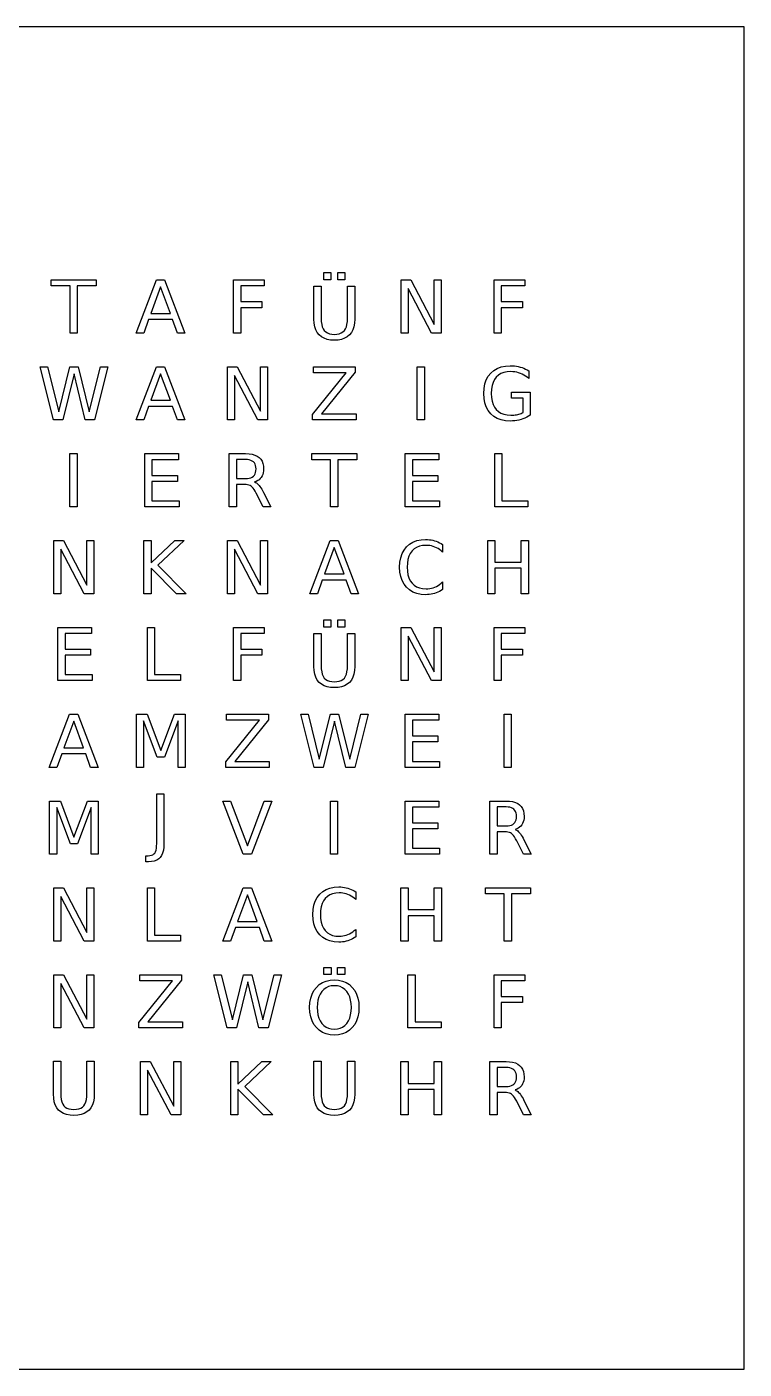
# Model space of a CAD drawing. Header units: metres. Extents: x -255 to 255, y -255 to 255.
# Drawn here: x -18 to 255, y -255 to 255 of the extents above; entities that cross this region are included whole.
import ezdxf

# ---------------------------------------------------------------- set-up
doc = ezdxf.new("R2010")
doc.units = ezdxf.units.M

msp = doc.modelspace()

# ---------------------------------------------------------------- linework, layer by layer
for p, q in [((255, 255), (-255, 255)), ((255, -255), (255, 255)), ((-8.34866, 156.545), (-8.34866, 158.849)), ((-8.34866, 158.849), (8.73932, 158.849)), ((8.73932, 158.849), (8.73932, 156.545)), ((23.9142, 138.625), (31.6472, 158.849)), ((31.6472, 158.849), (34.7542, 158.849)), ((34.7542, 158.849), (42.4742, 138.625)), ((60.9507, 138.625), (60.9507, 158.849)), ((60.9507, 158.849), (72.5987, 158.849)), ((72.5987, 158.849), (72.5987, 156.545)), ((95.2173, 158.904), (95.2173, 161.656)), ((95.2173, 161.656), (97.9693, 161.656)), ((97.9693, 158.904), (95.2173, 158.904)), ((97.9693, 161.656), (97.9693, 158.904)), ((100.529, 158.904), (100.529, 161.656)), ((100.529, 161.656), (103.281, 161.656)), ((103.281, 158.904), (100.529, 158.904)), ((103.281, 161.656), (103.281, 158.904)), ((124.607, 138.625), (124.607, 158.849)), ((124.607, 158.849), (128.316, 158.849)), ((128.316, 158.849), (137.214, 141.93)), ((137.214, 141.93), (137.214, 158.849)), ((137.214, 158.849), (139.902, 158.849)), ((139.902, 158.849), (139.902, 138.625)), ((159.951, 138.625), (159.951, 158.849)), ((159.951, 158.849), (171.599, 158.849)), ((171.599, 158.849), (171.599, 156.545)), ((-1.18066, 156.545), (-8.34866, 156.545)), ((-1.18066, 138.625), (-1.18066, 156.545)), ((8.73932, 156.545), (1.57132, 156.545)), ((1.57132, 156.545), (1.57132, 138.625)), ((33.1942, 156.158), (29.4772, 146.113)), ((36.9252, 146.113), (33.1942, 156.158)), ((72.5987, 156.545), (63.7027, 156.545)), ((63.7027, 156.545), (63.7027, 150.593)), ((91.5052, 143.931), (91.5052, 156.536)), ((91.5052, 156.536), (94.2572, 156.536)), ((94.2572, 156.536), (94.2572, 144.269)), ((104.241, 144.269), (104.241, 156.536)), ((104.241, 156.536), (106.993, 156.536)), ((106.993, 156.536), (106.993, 143.931)), ((136.192, 138.625), (127.294, 155.544)), ((127.294, 155.544), (127.294, 138.625)), ((171.599, 156.545), (162.703, 156.545)), ((162.703, 156.545), (162.703, 150.593)), ((63.7027, 150.593), (71.7027, 150.593)), ((71.7027, 148.289), (63.7027, 148.289)), ((63.7027, 148.289), (63.7027, 138.625)), ((71.7027, 150.593), (71.7027, 148.289)), ((162.703, 150.593), (170.703, 150.593)), ((170.703, 148.289), (162.703, 148.289)), ((162.703, 148.289), (162.703, 138.625)), ((170.703, 150.593), (170.703, 148.289)), ((28.6492, 143.809), (26.8042, 138.625)), ((37.7802, 143.809), (28.6492, 143.809)), ((29.4772, 146.113), (36.9252, 146.113)), ((39.6252, 138.625), (37.7802, 143.809)), ((91.5836, 142.424), (91.5052, 143.931)), ((94.2572, 144.269), (94.3044, 143.043)), ((94.3044, 143.043), (94.4457, 141.963)), ((104.053, 141.963), (104.194, 143.043)), ((104.194, 143.043), (104.241, 144.269)), ((106.993, 143.931), (106.915, 142.424)), ((1.57132, 138.625), (-1.18066, 138.625)), ((26.8042, 138.625), (23.9142, 138.625)), ((42.4742, 138.625), (39.6252, 138.625)), ((63.7027, 138.625), (60.9507, 138.625)), ((91.8185, 141.073), (91.5836, 142.424)), ((92.2101, 139.877), (91.8185, 141.073)), ((92.7584, 138.835), (92.2101, 139.877)), ((93.4633, 137.95), (92.7584, 138.835)), ((94.3215, 137.222), (93.4633, 137.95)), ((94.4457, 141.963), (94.6813, 141.028)), ((94.6813, 141.028), (95.0112, 140.239)), ((95.0112, 140.239), (95.4353, 139.596)), ((95.4353, 139.596), (95.9654, 139.082)), ((95.9654, 139.082), (96.6125, 138.682)), ((96.6125, 138.682), (97.3767, 138.397)), ((97.3767, 138.397), (98.258, 138.226)), ((98.258, 138.226), (99.2562, 138.169)), ((99.2562, 138.169), (100.249, 138.226)), ((100.249, 138.226), (101.127, 138.397)), ((101.127, 138.397), (101.888, 138.682)), ((101.888, 138.682), (102.533, 139.082)), ((102.533, 139.082), (103.062, 139.596)), ((103.062, 139.596), (103.487, 140.239)), ((103.487, 140.239), (103.817, 141.028)), ((103.817, 141.028), (104.053, 141.963)), ((105.035, 137.95), (104.178, 137.222)), ((105.74, 138.835), (105.035, 137.95)), ((106.288, 139.877), (105.74, 138.835)), ((106.68, 141.073), (106.288, 139.877)), ((106.915, 142.424), (106.68, 141.073)), ((127.294, 138.625), (124.607, 138.625)), ((139.902, 138.625), (136.192, 138.625)), ((162.703, 138.625), (159.951, 138.625)), ((95.33, 136.656), (94.3215, 137.222)), ((96.4886, 136.252), (95.33, 136.656)), ((97.7973, 136.009), (96.4886, 136.252)), ((99.2562, 135.929), (97.7973, 136.009)), ((100.71, 136.009), (99.2562, 135.929)), ((102.015, 136.252), (100.71, 136.009)), ((103.171, 136.656), (102.015, 136.252)), ((104.178, 137.222), (103.171, 136.656)), ((-7.43614, 105.625), (-12.5141, 125.849)), ((-12.5141, 125.849), (-9.74416, 125.849)), ((-9.74416, 125.849), (-5.48015, 108.754)), ((-5.48015, 108.754), (-1.23015, 125.849)), ((0.33183, 123.18), (-3.98615, 105.625)), ((-1.23015, 125.849), (1.85184, 125.849)), ((4.60884, 105.625), (0.33183, 123.18)), ((1.85184, 125.849), (6.11583, 108.754)), ((6.11583, 108.754), (10.3658, 125.849)), ((13.1498, 125.849), (8.05783, 105.625)), ((10.3658, 125.849), (13.1498, 125.849)), ((23.9142, 105.625), (31.6472, 125.849)), ((33.1942, 123.158), (29.4772, 113.113)), ((31.6472, 125.849), (34.7542, 125.849)), ((36.9252, 113.113), (33.1942, 123.158)), ((34.7542, 125.849), (42.4742, 105.625)), ((58.6065, 105.625), (58.6065, 125.849)), ((58.6065, 125.849), (62.3165, 125.849)), ((70.1925, 105.625), (61.2945, 122.544)), ((61.2945, 122.544), (61.2945, 105.625)), ((62.3165, 125.849), (71.2145, 108.93)), ((71.2145, 108.93), (71.2145, 125.849)), ((71.2145, 125.849), (73.9025, 125.849)), ((73.9025, 125.849), (73.9025, 105.625)), ((90.989, 107.711), (103.771, 123.545)), ((91.309, 123.545), (91.309, 125.849)), ((91.309, 125.849), (107.181, 125.849)), ((103.771, 123.545), (91.309, 123.545)), ((107.181, 123.763), (94.408, 107.929)), ((107.181, 125.849), (107.181, 123.763)), ((130.752, 105.625), (130.752, 125.849)), ((130.752, 125.849), (133.504, 125.849)), ((133.504, 125.849), (133.504, 105.625)), ((157.74, 122.265), (158.704, 123.461)), ((158.704, 123.461), (159.858, 124.459)), ((159.858, 124.459), (161.177, 125.235)), ((161.592, 122.664), (160.771, 121.917)), ((161.177, 125.235), (162.662, 125.789)), ((162.56, 123.246), (161.592, 122.664)), ((163.677, 123.661), (162.56, 123.246)), ((162.662, 125.789), (164.312, 126.122)), ((164.941, 123.91), (163.677, 123.661)), ((164.312, 126.122), (166.127, 126.233)), ((166.354, 123.993), (164.941, 123.91)), ((166.127, 126.233), (166.911, 126.214)), ((167.102, 123.967), (166.354, 123.993)), ((166.911, 126.214), (167.68, 126.155)), ((167.835, 123.887), (167.102, 123.967)), ((167.68, 126.155), (168.432, 126.058)), ((168.554, 123.755), (167.835, 123.887)), ((168.432, 126.058), (169.169, 125.921)), ((169.259, 123.571), (168.554, 123.755)), ((169.169, 125.921), (169.89, 125.746)), ((169.949, 123.333), (169.259, 123.571)), ((169.89, 125.746), (170.592, 125.533)), ((170.626, 123.044), (169.949, 123.333)), ((170.592, 125.533), (171.272, 125.283)), ((171.287, 122.702), (170.626, 123.044)), ((171.272, 125.283), (171.93, 124.996)), ((171.932, 122.31), (171.287, 122.702)), ((171.93, 124.996), (172.565, 124.673)), ((172.565, 124.673), (173.178, 124.313)), ((173.178, 124.313), (173.178, 121.369)), ((156.026, 115.73), (156.133, 117.626)), ((156.133, 117.626), (156.455, 119.348)), ((156.455, 119.348), (156.99, 120.894)), ((156.99, 120.894), (157.74, 122.265)), ((159.205, 118.693), (158.981, 117.293)), ((159.578, 119.931), (159.205, 118.693)), ((160.1, 121.005), (159.578, 119.931)), ((160.771, 121.917), (160.1, 121.005)), ((172.563, 121.865), (171.932, 122.31)), ((173.178, 121.369), (172.563, 121.865)), ((29.4772, 113.113), (36.9252, 113.113)), ((156.133, 113.839), (156.026, 115.73)), ((156.454, 112.121), (156.133, 113.839)), ((158.981, 117.293), (158.906, 115.73)), ((158.906, 115.73), (158.981, 114.172)), ((158.981, 114.172), (159.205, 112.776)), ((159.205, 112.776), (159.578, 111.541)), ((166.522, 113.945), (166.522, 116.185)), ((166.522, 116.185), (173.69, 116.185)), ((171.002, 113.945), (166.522, 113.945)), ((171.002, 108.511), (171.002, 113.945)), ((173.69, 116.185), (173.69, 107.508)), ((28.6492, 110.809), (26.8042, 105.625)), ((37.7802, 110.809), (28.6492, 110.809)), ((39.6252, 105.625), (37.7802, 110.809)), ((90.989, 105.625), (90.989, 107.711)), ((94.408, 107.929), (107.501, 107.929)), ((107.501, 107.929), (107.501, 105.625)), ((156.989, 110.577), (156.454, 112.121)), ((157.738, 109.208), (156.989, 110.577)), ((158.701, 108.012), (157.738, 109.208)), ((159.854, 107.014), (158.701, 108.012)), ((159.578, 111.541), (160.1, 110.468)), ((160.1, 110.468), (160.772, 109.557)), ((160.772, 109.557), (161.593, 108.81)), ((161.593, 108.81), (162.562, 108.228)), ((162.562, 108.228), (163.68, 107.813)), ((163.68, 107.813), (164.945, 107.564)), ((164.945, 107.564), (166.359, 107.481)), ((166.359, 107.481), (166.928, 107.491)), ((166.928, 107.491), (167.472, 107.521)), ((167.472, 107.521), (167.99, 107.571)), ((167.99, 107.571), (168.484, 107.641)), ((168.484, 107.641), (168.952, 107.731)), ((168.952, 107.731), (169.399, 107.843)), ((169.399, 107.843), (169.827, 107.976)), ((169.827, 107.976), (170.237, 108.132)), ((170.237, 108.132), (170.629, 108.311)), ((170.629, 108.311), (171.002, 108.511)), ((173.69, 107.508), (173.043, 107.082)), ((-3.98615, 105.625), (-7.43614, 105.625)), ((8.05783, 105.625), (4.60884, 105.625)), ((26.8042, 105.625), (23.9142, 105.625)), ((42.4742, 105.625), (39.6252, 105.625)), ((61.2945, 105.625), (58.6065, 105.625)), ((73.9025, 105.625), (70.1925, 105.625)), ((107.501, 105.625), (90.989, 105.625)), ((133.504, 105.625), (130.752, 105.625)), ((161.172, 106.239), (159.854, 107.014)), ((162.656, 105.684), (161.172, 106.239)), ((164.304, 105.352), (162.656, 105.684)), ((166.118, 105.241), (164.304, 105.352)), ((166.975, 105.264), (166.118, 105.241)), ((167.811, 105.333), (166.975, 105.264)), ((168.626, 105.447), (167.811, 105.333)), ((169.421, 105.608), (168.626, 105.447)), ((170.195, 105.814), (169.421, 105.608)), ((170.946, 106.065), (170.195, 105.814)), ((171.671, 106.361), (170.946, 106.065)), ((172.37, 106.699), (171.671, 106.361)), ((173.043, 107.082), (172.37, 106.699)), ((-1.24799, 72.625), (-1.24799, 92.849)), ((-1.24799, 92.849), (1.504, 92.849)), ((1.504, 92.849), (1.504, 72.625)), ((27.1827, 72.625), (27.1827, 92.849)), ((27.1827, 92.849), (39.9827, 92.849)), ((39.9827, 92.849), (39.9827, 90.545)), ((59.3287, 72.625), (59.3287, 92.849)), ((59.3287, 92.849), (65.5157, 92.849)), ((65.5157, 92.849), (66.8301, 92.7908)), ((66.8301, 92.7908), (68.0038, 92.6162)), ((68.0038, 92.6162), (69.0368, 92.3252)), ((69.0368, 92.3252), (69.9291, 91.9178)), ((69.9291, 91.9178), (70.6806, 91.394)), ((90.6513, 90.545), (90.6513, 92.849)), ((90.6513, 92.849), (107.739, 92.849)), ((107.739, 92.849), (107.739, 90.545)), ((126.183, 72.625), (126.183, 92.849)), ((126.183, 92.849), (138.983, 92.849)), ((138.983, 92.849), (138.983, 90.545)), ((160.196, 72.625), (160.196, 92.849)), ((160.196, 92.849), (162.948, 92.849)), ((162.948, 92.849), (162.948, 74.929)), ((39.9827, 90.545), (29.9347, 90.545)), ((29.9347, 90.545), (29.9347, 84.593)), ((65.5157, 90.609), (62.0807, 90.609)), ((62.0807, 90.609), (62.0807, 83.377)), ((66.2666, 90.5727), (65.5157, 90.609)), ((66.9401, 90.4637), (66.2666, 90.5727)), ((67.5363, 90.2821), (66.9401, 90.4637)), ((68.0552, 90.0279), (67.5363, 90.2821)), ((68.4967, 89.701), (68.0552, 90.0279)), ((68.8595, 89.303), (68.4967, 89.701)), ((69.1418, 88.8346), (68.8595, 89.303)), ((69.3434, 88.2958), (69.1418, 88.8346)), ((69.4643, 87.6866), (69.3434, 88.2958)), ((69.5047, 87.007), (69.4643, 87.6866)), ((69.4643, 86.3265), (69.5047, 87.007)), ((70.6806, 91.394), (71.2941, 90.7531)), ((71.2941, 90.7531), (71.7712, 89.9935)), ((71.7712, 89.9935), (72.112, 89.1153)), ((72.112, 89.1153), (72.3165, 88.1185)), ((72.3165, 88.1185), (72.3847, 87.003)), ((72.3847, 87.003), (72.3492, 86.2623)), ((97.8193, 90.545), (90.6513, 90.545)), ((97.8193, 72.625), (97.8193, 90.545)), ((107.739, 90.545), (100.571, 90.545)), ((100.571, 90.545), (100.571, 72.625)), ((138.983, 90.545), (128.935, 90.545)), ((128.935, 90.545), (128.935, 84.593)), ((29.9347, 84.593), (39.5987, 84.593)), ((39.5987, 82.289), (29.9347, 82.289)), ((29.9347, 82.289), (29.9347, 74.929)), ((39.5987, 84.593), (39.5987, 82.289)), ((62.0807, 83.377), (65.5157, 83.377)), ((65.5157, 83.377), (66.2666, 83.4138)), ((66.2666, 83.4138), (66.9401, 83.5244)), ((66.9401, 83.5244), (67.5363, 83.7086)), ((67.5363, 83.7086), (68.0552, 83.9664)), ((68.0552, 83.9664), (68.4967, 84.298)), ((68.4967, 84.298), (68.8595, 84.7011)), ((68.8595, 84.7011), (69.1418, 85.1735)), ((69.5675, 82.2946), (68.9236, 82.068)), ((68.9236, 82.068), (69.2733, 81.9222)), ((69.1418, 85.1735), (69.3434, 85.7153)), ((69.2733, 81.9222), (69.6192, 81.7226)), ((69.3434, 85.7153), (69.4643, 86.3265)), ((70.1469, 82.5832), (69.5675, 82.2946)), ((69.6192, 81.7226), (69.9612, 81.469)), ((70.6618, 82.9338), (70.1469, 82.5832)), ((71.1125, 83.3464), (70.6618, 82.9338)), ((71.4987, 83.821), (71.1125, 83.3464)), ((71.8176, 84.3531), (71.4987, 83.821)), ((72.0657, 84.9373), (71.8176, 84.3531)), ((72.2429, 85.5737), (72.0657, 84.9373)), ((72.3492, 86.2623), (72.2429, 85.5737)), ((128.935, 84.593), (138.599, 84.593)), ((138.599, 82.289), (128.935, 82.289)), ((128.935, 82.289), (128.935, 74.929)), ((138.599, 84.593), (138.599, 82.289)), ((65.0557, 81.137), (62.0807, 81.137)), ((62.0807, 81.137), (62.0807, 72.625)), ((65.6775, 81.1106), (65.0557, 81.137)), ((66.2446, 81.0312), (65.6775, 81.1106)), ((66.757, 80.899), (66.2446, 81.0312)), ((67.2147, 80.714), (66.757, 80.899)), ((67.6176, 80.476), (67.2147, 80.714)), ((67.9961, 80.1571), (67.6176, 80.476)), ((68.3794, 79.7293), (67.9961, 80.1571)), ((68.7676, 79.1925), (68.3794, 79.7293)), ((69.1607, 78.5467), (68.7676, 79.1925)), ((69.5587, 77.792), (69.1607, 78.5467)), ((72.1416, 72.625), (69.5587, 77.792)), ((69.9612, 81.469), (70.2993, 81.1615)), ((70.2993, 81.1615), (70.6337, 80.8)), ((70.6337, 80.8), (70.9667, 80.3824)), ((70.9667, 80.3824), (71.3002, 79.9066)), ((71.3002, 79.9066), (71.6342, 79.3724)), ((71.6342, 79.3724), (71.9687, 78.7798)), ((71.9687, 78.7798), (72.3036, 78.129)), ((72.3036, 78.129), (75.0726, 72.625)), ((1.504, 72.625), (-1.24799, 72.625)), ((40.2387, 72.625), (27.1827, 72.625)), ((29.9347, 74.929), (40.2387, 74.929)), ((40.2387, 74.929), (40.2387, 72.625)), ((62.0807, 72.625), (59.3287, 72.625)), ((75.0726, 72.625), (72.1416, 72.625)), ((100.571, 72.625), (97.8193, 72.625)), ((139.239, 72.625), (126.183, 72.625)), ((128.935, 74.929), (139.239, 74.929)), ((139.239, 74.929), (139.239, 72.625)), ((172.804, 72.625), (160.196, 72.625)), ((162.948, 74.929), (172.804, 74.929)), ((172.804, 74.929), (172.804, 72.625)), ((-7.39349, 39.625), (-7.39349, 59.849)), ((-7.39349, 59.849), (-3.6835, 59.849)), ((4.19249, 39.625), (-4.70551, 56.544)), ((-4.70551, 56.544), (-4.70551, 39.625)), ((-3.6835, 59.849), (5.21448, 42.93)), ((5.21448, 42.93), (5.21448, 59.849)), ((5.21448, 59.849), (7.90248, 59.849)), ((7.90248, 59.849), (7.90248, 39.625)), ((26.8585, 39.625), (26.8585, 59.849)), ((26.8585, 59.849), (29.6105, 59.849)), ((29.6105, 59.849), (29.6105, 51.302)), ((29.6105, 51.302), (38.6934, 59.849)), ((42.2184, 59.849), (32.1725, 50.421)), ((38.6934, 59.849), (42.2184, 59.849)), ((58.6065, 39.625), (58.6065, 59.849)), ((58.6065, 59.849), (62.3165, 59.849)), ((70.1925, 39.625), (61.2945, 56.544)), ((61.2945, 56.544), (61.2945, 39.625)), ((62.3165, 59.849), (71.2145, 42.93)), ((71.2145, 42.93), (71.2145, 59.849)), ((71.2145, 59.849), (73.9025, 59.849)), ((73.9025, 59.849), (73.9025, 39.625)), ((89.9142, 39.625), (97.6472, 59.849)), ((99.1942, 57.158), (95.4772, 47.113)), ((97.6472, 59.849), (100.754, 59.849)), ((102.925, 47.113), (99.1942, 57.158)), ((100.754, 59.849), (108.474, 39.625)), ((125.018, 54.8407), (125.758, 56.2135)), ((125.758, 56.2135), (126.709, 57.421)), ((126.709, 57.421), (127.845, 58.4333)), ((127.845, 58.4333), (129.136, 59.2207)), ((129.593, 56.6336), (128.79, 55.869)), ((129.136, 59.2207), (130.584, 59.7831)), ((130.527, 57.2283), (129.593, 56.6336)), ((131.59, 57.6532), (130.527, 57.2283)), ((130.584, 59.7831), (132.187, 60.1205)), ((132.784, 57.908), (131.59, 57.6532)), ((132.187, 60.1205), (133.947, 60.233)), ((134.107, 57.993), (132.784, 57.908)), ((133.947, 60.233), (134.666, 60.2138)), ((134.805, 57.9675), (134.107, 57.993)), ((134.666, 60.2138), (135.367, 60.1562)), ((135.486, 57.8911), (134.805, 57.9675)), ((135.367, 60.1562), (136.052, 60.0602)), ((136.152, 57.7637), (135.486, 57.8911)), ((136.052, 60.0602), (136.719, 59.9258)), ((136.802, 57.5853), (136.152, 57.7637)), ((136.719, 59.9258), (137.37, 59.753)), ((137.436, 57.356), (136.802, 57.5853)), ((137.37, 59.753), (138.005, 59.5418)), ((138.056, 57.0755), (137.436, 57.356)), ((138.005, 59.5418), (138.624, 59.2922)), ((138.66, 56.743), (138.056, 57.0755)), ((138.624, 59.2922), (139.227, 59.0042)), ((139.25, 56.3584), (138.66, 56.743)), ((139.227, 59.0042), (139.814, 58.6778)), ((139.826, 55.9218), (139.25, 56.3584)), ((139.814, 58.6778), (140.386, 58.313)), ((140.386, 58.313), (140.386, 55.433)), ((157.554, 39.625), (157.554, 59.849)), ((157.554, 59.849), (160.306, 59.849)), ((160.306, 59.849), (160.306, 51.593)), ((170.226, 51.593), (170.226, 59.849)), ((170.226, 59.849), (172.978, 59.849)), ((172.978, 59.849), (172.978, 39.625)), ((124.066, 49.73), (124.172, 51.5989)), ((124.172, 51.5989), (124.489, 53.3025)), ((124.489, 53.3025), (125.018, 54.8407)), ((127.02, 51.2607), (126.946, 49.73)), ((127.241, 52.6399), (127.02, 51.2607)), ((127.61, 53.8677), (127.241, 52.6399)), ((128.126, 54.9441), (127.61, 53.8677)), ((128.79, 55.869), (128.126, 54.9441)), ((140.386, 55.433), (139.826, 55.9218)), ((160.306, 51.593), (170.226, 51.593)), ((39.3204, 39.625), (29.6105, 49.364)), ((29.6105, 49.364), (29.6105, 39.625)), ((32.1725, 50.421), (42.9224, 39.625)), ((95.4772, 47.113), (102.925, 47.113)), ((124.172, 47.8661), (124.066, 49.73)), ((124.489, 46.1665), (124.172, 47.8661)), ((125.018, 44.6311), (124.489, 46.1665)), ((126.946, 49.73), (127.02, 48.2043)), ((127.02, 48.2043), (127.241, 46.8289)), ((127.241, 46.8289), (127.61, 45.6037)), ((170.226, 49.289), (160.306, 49.289)), ((160.306, 49.289), (160.306, 39.625)), ((170.226, 39.625), (170.226, 49.289)), ((94.6492, 44.809), (92.8042, 39.625)), ((103.78, 44.809), (94.6492, 44.809)), ((105.625, 39.625), (103.78, 44.809)), ((125.758, 43.2599), (125.018, 44.6311)), ((126.709, 42.053), (125.758, 43.2599)), ((127.845, 41.0407), (126.709, 42.053)), ((127.61, 45.6037), (128.126, 44.5287)), ((129.136, 40.2533), (127.845, 41.0407)), ((128.126, 44.5287), (128.79, 43.604)), ((128.79, 43.604), (129.593, 42.8397)), ((129.593, 42.8397), (130.527, 42.2453)), ((130.527, 42.2453), (131.59, 41.8207)), ((131.59, 41.8207), (132.784, 41.5659)), ((132.784, 41.5659), (134.107, 41.481)), ((134.107, 41.481), (134.805, 41.5071)), ((134.805, 41.5071), (135.486, 41.5853)), ((135.486, 41.5853), (136.152, 41.7157)), ((136.152, 41.7157), (136.802, 41.8983)), ((136.802, 41.8983), (137.436, 42.133)), ((137.436, 42.133), (138.056, 42.4209)), ((138.056, 42.4209), (138.66, 42.762)), ((138.66, 42.762), (139.25, 43.1564)), ((139.805, 40.8481), (139.21, 40.5108)), ((139.25, 43.1564), (139.826, 43.604)), ((140.386, 41.225), (139.805, 40.8481)), ((139.826, 43.604), (140.386, 44.105)), ((140.386, 44.105), (140.386, 41.225)), ((-4.70551, 39.625), (-7.39349, 39.625)), ((7.90248, 39.625), (4.19249, 39.625)), ((29.6105, 39.625), (26.8585, 39.625)), ((42.9224, 39.625), (39.3204, 39.625)), ((61.2945, 39.625), (58.6065, 39.625)), ((73.9025, 39.625), (70.1925, 39.625)), ((92.8042, 39.625), (89.9142, 39.625)), ((108.474, 39.625), (105.625, 39.625)), ((130.584, 39.6909), (129.136, 40.2533)), ((132.187, 39.3535), (130.584, 39.6909)), ((133.947, 39.241), (132.187, 39.3535)), ((134.656, 39.2608), (133.947, 39.241)), ((135.35, 39.3204), (134.656, 39.2608)), ((136.029, 39.4196), (135.35, 39.3204)), ((136.694, 39.5584), (136.029, 39.4196)), ((137.343, 39.737), (136.694, 39.5584)), ((137.979, 39.9552), (137.343, 39.737)), ((138.601, 40.2132), (137.979, 39.9552)), ((139.21, 40.5108), (138.601, 40.2132)), ((160.306, 39.625), (157.554, 39.625)), ((172.978, 39.625), (170.226, 39.625)), ((-5.81732, 6.625), (-5.81732, 26.849)), ((-5.81732, 26.849), (6.98265, 26.849)), ((6.98265, 26.849), (6.98265, 24.545)), ((28.1959, 6.625), (28.1959, 26.849)), ((28.1959, 26.849), (30.9479, 26.849)), ((30.9479, 26.849), (30.9479, 8.929)), ((60.9507, 6.625), (60.9507, 26.849)), ((60.9507, 26.849), (72.5987, 26.849)), ((72.5987, 26.849), (72.5987, 24.545)), ((95.2173, 26.9045), (95.2173, 29.6565)), ((95.2173, 29.6565), (97.9693, 29.6565)), ((97.9693, 26.9045), (95.2173, 26.9045)), ((97.9693, 29.6565), (97.9693, 26.9045)), ((100.529, 26.9045), (100.529, 29.6565)), ((100.529, 29.6565), (103.281, 29.6565)), ((103.281, 26.9045), (100.529, 26.9045)), ((103.281, 29.6565), (103.281, 26.9045)), ((124.607, 6.625), (124.607, 26.849)), ((124.607, 26.849), (128.316, 26.849)), ((128.316, 26.849), (137.214, 9.93001)), ((137.214, 9.93001), (137.214, 26.849)), ((137.214, 26.849), (139.902, 26.849)), ((139.902, 26.849), (139.902, 6.625)), ((159.951, 6.625), (159.951, 26.849)), ((159.951, 26.849), (171.599, 26.849)), ((171.599, 26.849), (171.599, 24.545)), ((6.98265, 24.545), (-3.06532, 24.545)), ((-3.06532, 24.545), (-3.06532, 18.593)), ((72.5987, 24.545), (63.7027, 24.545)), ((63.7027, 24.545), (63.7027, 18.593)), ((91.5052, 11.9305), (91.5052, 24.5365)), ((91.5052, 24.5365), (94.2572, 24.5365)), ((94.2572, 24.5365), (94.2572, 12.2685)), ((104.241, 12.2685), (104.241, 24.5365)), ((104.241, 24.5365), (106.993, 24.5365)), ((106.993, 24.5365), (106.993, 11.9305)), ((136.192, 6.625), (127.294, 23.544)), ((127.294, 23.544), (127.294, 6.625)), ((171.599, 24.545), (162.703, 24.545)), ((162.703, 24.545), (162.703, 18.593)), ((-3.06532, 18.593), (6.59866, 18.593)), ((6.59866, 16.289), (-3.06532, 16.289)), ((-3.06532, 16.289), (-3.06532, 8.929)), ((6.59866, 18.593), (6.59866, 16.289)), ((63.7027, 18.593), (71.7027, 18.593)), ((71.7027, 16.289), (63.7027, 16.289)), ((63.7027, 16.289), (63.7027, 6.625)), ((71.7027, 18.593), (71.7027, 16.289)), ((162.703, 18.593), (170.703, 18.593)), ((170.703, 16.289), (162.703, 16.289)), ((162.703, 16.289), (162.703, 6.625)), ((170.703, 18.593), (170.703, 16.289)), ((91.5836, 10.4241), (91.5052, 11.9305)), ((91.8185, 9.07275), (91.5836, 10.4241)), ((94.2572, 12.2685), (94.3044, 11.0429)), ((94.3044, 11.0429), (94.4457, 9.96275)), ((104.053, 9.96275), (104.194, 11.0429)), ((104.194, 11.0429), (104.241, 12.2685)), ((106.915, 10.4241), (106.68, 9.07275)), ((106.993, 11.9305), (106.915, 10.4241)), ((7.23866, 6.625), (-5.81732, 6.625)), ((-3.06532, 8.929), (7.23866, 8.929)), ((7.23866, 8.929), (7.23866, 6.625)), ((40.8038, 6.625), (28.1959, 6.625)), ((30.9479, 8.929), (40.8038, 8.929)), ((40.8038, 8.929), (40.8038, 6.625)), ((63.7027, 6.625), (60.9507, 6.625)), ((92.2101, 7.87654), (91.8185, 9.07275)), ((92.7584, 6.83546), (92.2101, 7.87654)), ((93.4633, 5.94951), (92.7584, 6.83546)), ((94.3215, 5.22195), (93.4633, 5.94951)), ((95.33, 4.65607), (94.3215, 5.22195)), ((94.4457, 9.96275), (94.6813, 9.02815)), ((94.6813, 9.02815), (95.0112, 8.23907)), ((95.0112, 8.23907), (95.4353, 7.5955)), ((95.4353, 7.5955), (95.9654, 7.08179)), ((95.9654, 7.08179), (96.6125, 6.68222)), ((96.6125, 6.68222), (97.3767, 6.39682)), ((97.3767, 6.39682), (98.258, 6.22559)), ((98.258, 6.22559), (99.2562, 6.1685)), ((99.2562, 6.1685), (100.249, 6.22559)), ((100.249, 6.22559), (101.127, 6.39682)), ((101.127, 6.39682), (101.888, 6.68222)), ((101.888, 6.68222), (102.533, 7.08179)), ((102.533, 7.08179), (103.062, 7.5955)), ((103.062, 7.5955), (103.487, 8.23907)), ((104.178, 5.22195), (103.171, 4.65607)), ((103.487, 8.23907), (103.817, 9.02815)), ((103.817, 9.02815), (104.053, 9.96275)), ((105.035, 5.94951), (104.178, 5.22195)), ((105.74, 6.83546), (105.035, 5.94951)), ((106.288, 7.87654), (105.74, 6.83546)), ((106.68, 9.07275), (106.288, 7.87654)), ((127.294, 6.625), (124.607, 6.625)), ((139.902, 6.625), (136.192, 6.625)), ((162.703, 6.625), (159.951, 6.625)), ((96.4886, 4.25186), (95.33, 4.65607)), ((97.7973, 4.00935), (96.4886, 4.25186)), ((99.2562, 3.92851), (97.7973, 4.00935)), ((100.71, 4.00935), (99.2562, 3.92851)), ((102.015, 4.25186), (100.71, 4.00935)), ((103.171, 4.65607), (102.015, 4.25186)), ((-9.08583, -26.375), (-1.35283, -6.151)), ((0.19415, -8.84201), (-3.52283, -18.887)), ((-1.35283, -6.151), (1.75417, -6.151)), ((3.92516, -18.887), (0.19415, -8.84201)), ((1.75417, -6.151), (9.47417, -26.375)), ((24.0504, -26.375), (24.0504, -6.151)), ((24.0504, -6.151), (28.1543, -6.151)), ((31.9294, -22.471), (26.7383, -8.61401)), ((26.7383, -8.61401), (26.7383, -26.375)), ((28.1543, -6.151), (33.2913, -19.9)), ((33.2913, -19.9), (38.4563, -6.151)), ((39.8583, -8.61401), (34.6673, -22.471)), ((38.4563, -6.151), (42.5463, -6.151)), ((39.8583, -26.375), (39.8583, -8.61401)), ((42.5463, -6.151), (42.5463, -26.375)), ((57.989, -24.289), (70.771, -8.455)), ((58.309, -8.455), (58.309, -6.151)), ((58.309, -6.151), (74.181, -6.151)), ((70.771, -8.455), (58.309, -8.455)), ((74.181, -8.23701), (61.408, -24.071)), ((74.181, -6.151), (74.181, -8.23701)), ((91.5639, -26.375), (86.4859, -6.151)), ((86.4859, -6.151), (89.2558, -6.151)), ((89.2558, -6.151), (93.5199, -23.246)), ((93.5199, -23.246), (97.7699, -6.151)), ((99.3318, -8.82001), (95.0139, -26.375)), ((97.7699, -6.151), (100.852, -6.151)), ((103.609, -26.375), (99.3318, -8.82001)), ((100.852, -6.151), (105.116, -23.246)), ((105.116, -23.246), (109.366, -6.151)), ((112.15, -6.151), (107.058, -26.375)), ((109.366, -6.151), (112.15, -6.151)), ((126.183, -26.375), (126.183, -6.151)), ((126.183, -6.151), (138.983, -6.151)), ((138.983, -8.455), (128.935, -8.455)), ((128.935, -8.455), (128.935, -14.407)), ((138.983, -6.151), (138.983, -8.455)), ((163.752, -26.375), (163.752, -6.151)), ((163.752, -6.151), (166.504, -6.151)), ((166.504, -6.151), (166.504, -26.375)), ((128.935, -14.407), (138.599, -14.407)), ((138.599, -14.407), (138.599, -16.711)), ((-3.52283, -18.887), (3.92516, -18.887)), ((138.599, -16.711), (128.935, -16.711)), ((128.935, -16.711), (128.935, -24.071)), ((-4.35083, -21.191), (-6.19583, -26.375)), ((4.78017, -21.191), (-4.35083, -21.191)), ((6.62517, -26.375), (4.78017, -21.191)), ((34.6673, -22.471), (31.9294, -22.471)), ((57.989, -26.375), (57.989, -24.289)), ((61.408, -24.071), (74.501, -24.071)), ((74.501, -24.071), (74.501, -26.375)), ((128.935, -24.071), (139.239, -24.071)), ((139.239, -24.071), (139.239, -26.375)), ((-6.19583, -26.375), (-9.08583, -26.375)), ((9.47417, -26.375), (6.62517, -26.375)), ((26.7383, -26.375), (24.0504, -26.375)), ((42.5463, -26.375), (39.8583, -26.375)), ((74.501, -26.375), (57.989, -26.375)), ((95.0139, -26.375), (91.5639, -26.375)), ((107.058, -26.375), (103.609, -26.375)), ((139.239, -26.375), (126.183, -26.375)), ((166.504, -26.375), (163.752, -26.375)), ((-8.94965, -59.375), (-8.94965, -39.151)), ((-8.94965, -39.151), (-4.84566, -39.151)), ((-4.84566, -39.151), (0.29134, -52.9)), ((0.29134, -52.9), (5.45633, -39.151)), ((5.45633, -39.151), (9.54633, -39.151)), ((9.54633, -39.151), (9.54633, -59.375)), ((31.752, -55.2582), (31.752, -36.4323)), ((31.752, -36.4323), (34.504, -36.4323)), ((34.504, -36.4323), (34.504, -55.2582)), ((64.6472, -59.375), (56.9142, -39.151)), ((56.9142, -39.151), (59.7772, -39.151)), ((59.7772, -39.151), (66.1942, -56.178)), ((66.1942, -56.178), (72.6252, -39.151)), ((75.4742, -39.151), (67.7542, -59.375)), ((72.6252, -39.151), (75.4742, -39.151)), ((97.752, -59.375), (97.752, -39.151)), ((97.752, -39.151), (100.504, -39.151)), ((100.504, -39.151), (100.504, -59.375)), ((126.183, -59.375), (126.183, -39.151)), ((126.183, -39.151), (138.983, -39.151)), ((138.983, -39.151), (138.983, -41.455)), ((158.329, -59.375), (158.329, -39.151)), ((158.329, -39.151), (164.516, -39.151)), ((164.516, -39.151), (165.83, -39.2092)), ((165.83, -39.2092), (167.004, -39.3838)), ((167.004, -39.3838), (168.037, -39.6748)), ((168.037, -39.6748), (168.929, -40.0822)), ((168.929, -40.0822), (169.681, -40.606)), ((169.681, -40.606), (170.294, -41.2469)), ((-1.07065, -55.471), (-6.26166, -41.614)), ((-6.26166, -41.614), (-6.26166, -59.375)), ((6.85834, -41.614), (1.66733, -55.471)), ((6.85834, -59.375), (6.85834, -41.614)), ((138.983, -41.455), (128.935, -41.455)), ((128.935, -41.455), (128.935, -47.407)), ((164.516, -41.391), (161.081, -41.391)), ((161.081, -41.391), (161.081, -48.623)), ((165.267, -41.4273), (164.516, -41.391)), ((165.94, -41.5363), (165.267, -41.4273)), ((166.536, -41.7179), (165.94, -41.5363)), ((167.055, -41.9721), (166.536, -41.7179)), ((167.497, -42.299), (167.055, -41.9721)), ((167.86, -42.697), (167.497, -42.299)), ((168.142, -43.1654), (167.86, -42.697)), ((168.343, -43.7042), (168.142, -43.1654)), ((168.464, -44.3134), (168.343, -43.7042)), ((168.343, -46.2847), (168.464, -45.6735)), ((168.505, -44.993), (168.464, -44.3134)), ((168.464, -45.6735), (168.505, -44.993)), ((170.294, -41.2469), (170.771, -42.0065)), ((170.771, -42.0065), (171.112, -42.8847)), ((171.112, -42.8847), (171.316, -43.8815)), ((171.349, -45.7377), (171.243, -46.4263)), ((171.316, -43.8815), (171.385, -44.997)), ((171.385, -44.997), (171.349, -45.7377)), ((128.935, -47.407), (138.599, -47.407)), ((138.599, -49.711), (128.935, -49.711)), ((128.935, -49.711), (128.935, -57.071)), ((138.599, -47.407), (138.599, -49.711)), ((161.081, -48.623), (164.516, -48.623)), ((164.056, -50.863), (161.081, -50.863)), ((161.081, -50.863), (161.081, -59.375)), ((164.678, -50.8894), (164.056, -50.863)), ((164.516, -48.623), (165.267, -48.5862)), ((165.245, -50.9688), (164.678, -50.8894)), ((165.757, -51.101), (165.245, -50.9688)), ((165.267, -48.5862), (165.94, -48.4756)), ((165.94, -48.4756), (166.536, -48.2914)), ((166.536, -48.2914), (167.055, -48.0336)), ((167.055, -48.0336), (167.497, -47.702)), ((167.497, -47.702), (167.86, -47.2989)), ((167.86, -47.2989), (168.142, -46.8265)), ((168.567, -49.7054), (167.924, -49.932)), ((167.924, -49.932), (168.273, -50.0778)), ((168.142, -46.8265), (168.343, -46.2847)), ((168.273, -50.0778), (168.619, -50.2774)), ((169.147, -49.4168), (168.567, -49.7054)), ((168.619, -50.2774), (168.961, -50.531)), ((168.961, -50.531), (169.299, -50.8385)), ((169.662, -49.0662), (169.147, -49.4168)), ((169.299, -50.8385), (169.634, -51.2)), ((170.112, -48.6536), (169.662, -49.0662)), ((170.499, -48.179), (170.112, -48.6536)), ((170.818, -47.6469), (170.499, -48.179)), ((171.066, -47.0627), (170.818, -47.6469)), ((171.243, -46.4263), (171.066, -47.0627)), ((1.66733, -55.471), (-1.07065, -55.471)), ((31.7222, -56.2453), (31.752, -55.2582)), ((34.504, -55.2582), (34.4483, -56.6416)), ((166.215, -51.286), (165.757, -51.101)), ((166.618, -51.524), (166.215, -51.286)), ((166.996, -51.8429), (166.618, -51.524)), ((167.379, -52.2707), (166.996, -51.8429)), ((167.768, -52.8075), (167.379, -52.2707)), ((168.161, -53.4533), (167.768, -52.8075)), ((168.559, -54.208), (168.161, -53.4533)), ((171.142, -59.375), (168.559, -54.208)), ((169.634, -51.2), (169.967, -51.6176)), ((169.967, -51.6176), (170.3, -52.0934)), ((170.3, -52.0934), (170.634, -52.6276)), ((170.634, -52.6276), (170.969, -53.2202)), ((170.969, -53.2202), (171.304, -53.871)), ((171.304, -53.871), (174.073, -59.375)), ((-6.26166, -59.375), (-8.94965, -59.375)), ((9.54633, -59.375), (6.85834, -59.375)), ((27.592, -62.2242), (27.592, -59.9202)), ((27.592, -59.9202), (28.446, -59.9202)), ((28.446, -59.9202), (29.1296, -59.8796)), ((29.1296, -59.8796), (29.7274, -59.7575)), ((29.7274, -59.7575), (30.2397, -59.5541)), ((30.2397, -59.5541), (30.6662, -59.2694)), ((30.6662, -59.2694), (31.007, -58.9032)), ((31.007, -58.9032), (31.2752, -58.4323)), ((31.2752, -58.4323), (31.4838, -57.8324)), ((31.4838, -57.8324), (31.6328, -57.1034)), ((31.6328, -57.1034), (31.7222, -56.2453)), ((32.4865, -61.1657), (31.7267, -61.6288)), ((33.111, -60.5702), (32.4865, -61.1657)), ((33.6125, -59.8288), (33.111, -60.5702)), ((34.0025, -58.9269), (33.6125, -59.8288)), ((34.2811, -57.8645), (34.0025, -58.9269)), ((34.4483, -56.6416), (34.2811, -57.8645)), ((67.7542, -59.375), (64.6472, -59.375)), ((100.504, -59.375), (97.752, -59.375)), ((139.239, -59.375), (126.183, -59.375)), ((128.935, -57.071), (139.239, -57.071)), ((139.239, -57.071), (139.239, -59.375)), ((161.081, -59.375), (158.329, -59.375)), ((174.073, -59.375), (171.142, -59.375)), ((28.635, -62.2242), (27.592, -62.2242)), ((29.8009, -62.1581), (28.635, -62.2242)), ((30.8315, -61.9596), (29.8009, -62.1581)), ((31.7267, -61.6288), (30.8315, -61.9596)), ((-7.39349, -92.375), (-7.39349, -72.151)), ((-7.39349, -72.151), (-3.6835, -72.151)), ((4.19249, -92.375), (-4.70551, -75.456)), ((-4.70551, -75.456), (-4.70551, -92.375)), ((-3.6835, -72.151), (5.21448, -89.07)), ((5.21448, -89.07), (5.21448, -72.151)), ((5.21448, -72.151), (7.90248, -72.151)), ((7.90248, -72.151), (7.90248, -92.375)), ((28.1959, -92.375), (28.1959, -72.151)), ((28.1959, -72.151), (30.9479, -72.151)), ((30.9479, -72.151), (30.9479, -90.071)), ((56.9142, -92.375), (64.6472, -72.151)), ((66.1942, -74.842), (62.4772, -84.887)), ((64.6472, -72.151), (67.7542, -72.151)), ((69.9252, -84.887), (66.1942, -74.842)), ((67.7542, -72.151), (75.4742, -92.375)), ((92.0178, -77.1593), (92.7578, -75.7865)), ((92.7578, -75.7865), (93.7093, -74.579)), ((93.7093, -74.579), (94.8446, -73.5667)), ((94.8446, -73.5667), (96.136, -72.7793)), ((95.7903, -76.131), (95.1264, -77.0559)), ((96.5934, -75.3664), (95.7903, -76.131)), ((96.136, -72.7793), (97.5836, -72.2169)), ((97.5266, -74.7717), (96.5934, -75.3664)), ((98.59, -74.3468), (97.5266, -74.7717)), ((97.5836, -72.2169), (99.1873, -71.8795)), ((99.7835, -74.092), (98.59, -74.3468)), ((99.1873, -71.8795), (100.947, -71.767)), ((101.107, -74.007), (99.7835, -74.092)), ((100.947, -71.767), (101.666, -71.7862)), ((101.805, -74.0325), (101.107, -74.007)), ((101.666, -71.7862), (102.367, -71.8438)), ((102.486, -74.1089), (101.805, -74.0325)), ((102.367, -71.8438), (103.052, -71.9398)), ((103.152, -74.2363), (102.486, -74.1089)), ((103.052, -71.9398), (103.719, -72.0742)), ((103.802, -74.4147), (103.152, -74.2363)), ((103.719, -72.0742), (104.37, -72.247)), ((104.436, -74.644), (103.802, -74.4147)), ((104.37, -72.247), (105.005, -72.4582)), ((105.056, -74.9245), (104.436, -74.644)), ((105.005, -72.4582), (105.624, -72.7078)), ((105.66, -75.257), (105.056, -74.9245)), ((105.624, -72.7078), (106.227, -72.9958)), ((106.25, -75.6416), (105.66, -75.257)), ((106.227, -72.9958), (106.814, -73.3222)), ((106.826, -76.0782), (106.25, -75.6416)), ((106.814, -73.3222), (107.386, -73.687)), ((107.386, -76.567), (106.826, -76.0782)), ((107.386, -73.687), (107.386, -76.567)), ((124.554, -92.375), (124.554, -72.151)), ((124.554, -72.151), (127.306, -72.151)), ((127.306, -72.151), (127.306, -80.407)), ((137.226, -80.407), (137.226, -72.151)), ((137.226, -72.151), (139.978, -72.151)), ((139.978, -72.151), (139.978, -92.375)), ((156.651, -74.455), (156.651, -72.151)), ((156.651, -72.151), (173.739, -72.151)), ((163.819, -74.455), (156.651, -74.455)), ((163.819, -92.375), (163.819, -74.455)), ((173.739, -74.455), (166.571, -74.455)), ((166.571, -74.455), (166.571, -92.375)), ((173.739, -72.151), (173.739, -74.455)), ((91.0663, -82.27), (91.172, -80.4011)), ((91.172, -80.4011), (91.4892, -78.6975)), ((91.4892, -78.6975), (92.0178, -77.1593)), ((94.02, -80.7393), (93.9463, -82.27)), ((94.2413, -79.3601), (94.02, -80.7393)), ((94.6101, -78.1323), (94.2413, -79.3601)), ((95.1264, -77.0559), (94.6101, -78.1323)), ((127.306, -80.407), (137.226, -80.407)), ((62.4772, -84.887), (69.9252, -84.887)), ((91.172, -84.1339), (91.0663, -82.27)), ((91.4892, -85.8335), (91.172, -84.1339)), ((92.0178, -87.3689), (91.4892, -85.8335)), ((93.9463, -82.27), (94.02, -83.7957)), ((94.02, -83.7957), (94.2413, -85.1711)), ((94.2413, -85.1711), (94.6101, -86.3963)), ((94.6101, -86.3963), (95.1264, -87.4713)), ((137.226, -82.711), (127.306, -82.711)), ((127.306, -82.711), (127.306, -92.375)), ((137.226, -92.375), (137.226, -82.711)), ((30.9479, -90.071), (40.8038, -90.071)), ((40.8038, -90.071), (40.8038, -92.375)), ((61.6492, -87.191), (59.8042, -92.375)), ((70.7802, -87.191), (61.6492, -87.191)), ((72.6252, -92.375), (70.7802, -87.191)), ((92.7578, -88.7401), (92.0178, -87.3689)), ((93.7093, -89.947), (92.7578, -88.7401)), ((94.8446, -90.9593), (93.7093, -89.947)), ((96.136, -91.7467), (94.8446, -90.9593)), ((95.1264, -87.4713), (95.7903, -88.396)), ((95.7903, -88.396), (96.5934, -89.1603)), ((97.5836, -92.3091), (96.136, -91.7467)), ((96.5934, -89.1603), (97.5266, -89.7547)), ((97.5266, -89.7547), (98.59, -90.1793)), ((98.59, -90.1793), (99.7835, -90.4341)), ((99.7835, -90.4341), (101.107, -90.519)), ((101.107, -90.519), (101.805, -90.4929)), ((101.805, -90.4929), (102.486, -90.4147)), ((102.486, -90.4147), (103.152, -90.2843)), ((103.152, -90.2843), (103.802, -90.1017)), ((103.802, -90.1017), (104.436, -89.867)), ((104.436, -89.867), (105.056, -89.5791)), ((105.601, -91.7868), (104.979, -92.0448)), ((105.056, -89.5791), (105.66, -89.238)), ((106.21, -91.4892), (105.601, -91.7868)), ((105.66, -89.238), (106.25, -88.8436)), ((106.805, -91.1519), (106.21, -91.4892)), ((106.25, -88.8436), (106.826, -88.396)), ((107.386, -90.775), (106.805, -91.1519)), ((106.826, -88.396), (107.386, -87.895)), ((107.386, -87.895), (107.386, -90.775)), ((-4.70551, -92.375), (-7.39349, -92.375)), ((7.90248, -92.375), (4.19249, -92.375)), ((40.8038, -92.375), (28.1959, -92.375)), ((59.8042, -92.375), (56.9142, -92.375)), ((75.4742, -92.375), (72.6252, -92.375)), ((99.1873, -92.6465), (97.5836, -92.3091)), ((100.947, -92.759), (99.1873, -92.6465)), ((101.656, -92.7392), (100.947, -92.759)), ((102.35, -92.6796), (101.656, -92.7392)), ((103.029, -92.5804), (102.35, -92.6796)), ((103.694, -92.4416), (103.029, -92.5804)), ((104.343, -92.263), (103.694, -92.4416)), ((104.979, -92.0448), (104.343, -92.263)), ((127.306, -92.375), (124.554, -92.375)), ((139.978, -92.375), (137.226, -92.375)), ((166.571, -92.375), (163.819, -92.375)), ((-7.39349, -125.375), (-7.39349, -105.151)), ((-7.39349, -105.151), (-3.6835, -105.151)), ((-3.6835, -105.151), (5.21448, -122.07)), ((5.21448, -122.07), (5.21448, -105.151)), ((5.21448, -105.151), (7.90248, -105.151)), ((7.90248, -105.151), (7.90248, -125.375)), ((25.309, -107.455), (25.309, -105.151)), ((25.309, -105.151), (41.181, -105.151)), ((41.181, -105.151), (41.181, -107.237)), ((58.5639, -125.375), (53.4859, -105.151)), ((53.4859, -105.151), (56.2558, -105.151)), ((56.2558, -105.151), (60.5199, -122.246)), ((60.5199, -122.246), (64.7699, -105.151)), ((64.7699, -105.151), (67.8518, -105.151)), ((67.8518, -105.151), (72.1158, -122.246)), ((72.1158, -122.246), (76.3658, -105.151)), ((79.1498, -105.151), (74.0578, -125.375)), ((76.3658, -105.151), (79.1498, -105.151)), ((95.2367, -105.096), (95.2367, -102.344)), ((95.2367, -102.344), (97.9887, -102.344)), ((97.9887, -105.096), (95.2367, -105.096)), ((97.6094, -107.194), (99.2507, -107.08)), ((97.9887, -102.344), (97.9887, -105.096)), ((99.2507, -107.08), (100.886, -107.194)), ((100.485, -105.096), (100.485, -102.344)), ((100.485, -102.344), (103.237, -102.344)), ((103.237, -105.096), (100.485, -105.096)), ((103.237, -102.344), (103.237, -105.096)), ((127.196, -125.375), (127.196, -105.151)), ((127.196, -105.151), (129.948, -105.151)), ((129.948, -105.151), (129.948, -123.071)), ((159.951, -125.375), (159.951, -105.151)), ((159.951, -105.151), (171.599, -105.151)), ((171.599, -105.151), (171.599, -107.455)), ((4.19249, -125.375), (-4.70551, -108.456)), ((-4.70551, -108.456), (-4.70551, -125.375)), ((24.989, -123.289), (37.771, -107.455)), ((37.771, -107.455), (25.309, -107.455)), ((41.181, -107.237), (28.408, -123.071)), ((66.3318, -107.82), (62.0139, -125.375)), ((70.6088, -125.375), (66.3318, -107.82)), ((90.7812, -112.525), (91.4972, -111.151)), ((91.4972, -111.151), (92.4177, -109.933)), ((92.4177, -109.933), (93.5096, -108.905)), ((93.5096, -108.905), (94.7388, -108.107)), ((94.5007, -111.538), (93.8671, -112.489)), ((95.2539, -110.739), (94.5007, -111.538)), ((94.7388, -108.107), (96.1054, -107.536)), ((96.1055, -110.118), (95.2539, -110.739)), ((96.1054, -107.536), (97.6094, -107.194)), ((97.0555, -109.674), (96.1055, -110.118)), ((98.1039, -109.408), (97.0555, -109.674)), ((99.2507, -109.32), (98.1039, -109.408)), ((100.397, -109.408), (99.2507, -109.32)), ((101.443, -109.674), (100.397, -109.408)), ((100.886, -107.194), (102.385, -107.536)), ((102.39, -110.118), (101.443, -109.674)), ((102.385, -107.536), (103.747, -108.107)), ((103.238, -110.739), (102.39, -110.118)), ((103.986, -111.538), (103.238, -110.739)), ((103.747, -108.107), (104.973, -108.905)), ((104.615, -112.489), (103.986, -111.538)), ((104.973, -108.905), (106.062, -109.933)), ((106.062, -109.933), (106.98, -111.151)), ((106.98, -111.151), (107.694, -112.525)), ((171.599, -107.455), (162.703, -107.455)), ((162.703, -107.455), (162.703, -113.407)), ((89.8607, -117.582), (89.963, -115.741)), ((89.963, -115.741), (90.2698, -114.055)), ((90.2698, -114.055), (90.7812, -112.525)), ((92.8111, -116.116), (92.7407, -117.582)), ((93.0223, -114.778), (92.8111, -116.116)), ((93.3743, -113.569), (93.0223, -114.778)), ((93.8671, -112.489), (93.3743, -113.569)), ((105.104, -113.569), (104.615, -112.489)), ((105.453, -114.778), (105.104, -113.569)), ((105.663, -116.116), (105.453, -114.778)), ((105.733, -117.582), (105.663, -116.116)), ((107.694, -112.525), (108.205, -114.055)), ((108.205, -114.055), (108.511, -115.741)), ((108.511, -115.741), (108.613, -117.582)), ((162.703, -113.407), (170.703, -113.407)), ((170.703, -115.711), (162.703, -115.711)), ((162.703, -115.711), (162.703, -125.375)), ((170.703, -113.407), (170.703, -115.711)), ((89.963, -119.423), (89.8607, -117.582)), ((90.2698, -121.108), (89.963, -119.423)), ((90.7812, -122.637), (90.2698, -121.108)), ((92.7407, -117.582), (92.8111, -119.044)), ((92.8111, -119.044), (93.0223, -120.378)), ((93.0223, -120.378), (93.3743, -121.584)), ((93.3743, -121.584), (93.8671, -122.662)), ((104.615, -122.662), (105.104, -121.584)), ((105.104, -121.584), (105.453, -120.378)), ((105.453, -120.378), (105.663, -119.044)), ((105.663, -119.044), (105.733, -117.582)), ((108.205, -121.101), (107.694, -122.628)), ((108.511, -119.419), (108.205, -121.101)), ((108.613, -117.582), (108.511, -119.419)), ((-4.70551, -125.375), (-7.39349, -125.375)), ((7.90248, -125.375), (4.19249, -125.375)), ((24.989, -125.375), (24.989, -123.289)), ((41.501, -125.375), (24.989, -125.375)), ((28.408, -123.071), (41.501, -123.071)), ((41.501, -123.071), (41.501, -125.375)), ((62.0139, -125.375), (58.5639, -125.375)), ((74.0578, -125.375), (70.6088, -125.375)), ((91.4972, -124.009), (90.7812, -122.637)), ((92.4177, -125.225), (91.4972, -124.009)), ((93.5096, -126.25), (92.4177, -125.225)), ((94.7388, -127.047), (93.5096, -126.25)), ((93.8671, -122.662), (94.5007, -123.613)), ((94.5007, -123.613), (95.2539, -124.412)), ((96.1054, -127.616), (94.7388, -127.047)), ((95.2539, -124.412), (96.1055, -125.033)), ((96.1055, -125.033), (97.0555, -125.477)), ((97.0555, -125.477), (98.1039, -125.743)), ((98.1039, -125.743), (99.2507, -125.831)), ((99.2507, -125.831), (100.397, -125.743)), ((100.397, -125.743), (101.443, -125.477)), ((101.443, -125.477), (102.39, -125.033)), ((103.747, -127.045), (102.385, -127.615)), ((102.39, -125.033), (103.238, -124.412)), ((103.238, -124.412), (103.986, -123.613)), ((104.973, -126.246), (103.747, -127.045)), ((103.986, -123.613), (104.615, -122.662)), ((106.062, -125.219), (104.973, -126.246)), ((106.98, -124.001), (106.062, -125.219)), ((107.694, -122.628), (106.98, -124.001)), ((139.804, -125.375), (127.196, -125.375)), ((129.948, -123.071), (139.804, -123.071)), ((139.804, -123.071), (139.804, -125.375)), ((162.703, -125.375), (159.951, -125.375)), ((97.6094, -127.958), (96.1054, -127.616)), ((99.2507, -128.071), (97.6094, -127.958)), ((100.886, -127.957), (99.2507, -128.071)), ((102.385, -127.615), (100.886, -127.957)), ((-7.49475, -150.569), (-7.49475, -137.964)), ((-7.49475, -137.964), (-4.74275, -137.964)), ((-4.74275, -137.964), (-4.74275, -150.231)), ((5.24124, -150.231), (5.24124, -137.964)), ((5.24124, -137.964), (7.99324, -137.964)), ((7.99324, -137.964), (7.99324, -150.569)), ((25.6065, -158.375), (25.6065, -138.151)), ((25.6065, -138.151), (29.3165, -138.151)), ((37.1925, -158.375), (28.2945, -141.456)), ((28.2945, -141.456), (28.2945, -158.375)), ((29.3165, -138.151), (38.2145, -155.07)), ((38.2145, -155.07), (38.2145, -138.151)), ((38.2145, -138.151), (40.9025, -138.151)), ((40.9025, -138.151), (40.9025, -158.375)), ((59.8585, -158.375), (59.8585, -138.151)), ((59.8585, -138.151), (62.6105, -138.151)), ((62.6105, -138.151), (62.6105, -146.698)), ((62.6105, -146.698), (71.6934, -138.151)), ((75.2184, -138.151), (65.1725, -147.579)), ((71.6934, -138.151), (75.2184, -138.151)), ((91.5052, -150.569), (91.5052, -137.964)), ((91.5052, -137.964), (94.2572, -137.964)), ((94.2572, -137.964), (94.2572, -150.231)), ((104.241, -150.231), (104.241, -137.964)), ((104.241, -137.964), (106.993, -137.964)), ((106.993, -137.964), (106.993, -150.569)), ((124.554, -158.375), (124.554, -138.151)), ((124.554, -138.151), (127.306, -138.151)), ((127.306, -138.151), (127.306, -146.407)), ((137.226, -146.407), (137.226, -138.151)), ((137.226, -138.151), (139.978, -138.151)), ((139.978, -138.151), (139.978, -158.375)), ((158.329, -158.375), (158.329, -138.151)), ((158.329, -138.151), (164.516, -138.151)), ((164.516, -140.391), (161.081, -140.391)), ((161.081, -140.391), (161.081, -147.623)), ((164.516, -138.151), (165.83, -138.209)), ((165.267, -140.427), (164.516, -140.391)), ((165.94, -140.536), (165.267, -140.427)), ((165.83, -138.209), (167.004, -138.384)), ((166.536, -140.718), (165.94, -140.536)), ((167.055, -140.972), (166.536, -140.718)), ((167.004, -138.384), (168.037, -138.675)), ((167.497, -141.299), (167.055, -140.972)), ((167.86, -141.697), (167.497, -141.299)), ((168.142, -142.165), (167.86, -141.697)), ((168.037, -138.675), (168.929, -139.082)), ((168.343, -142.704), (168.142, -142.165)), ((168.464, -143.313), (168.343, -142.704)), ((168.929, -139.082), (169.681, -139.606)), ((169.681, -139.606), (170.294, -140.247)), ((170.294, -140.247), (170.771, -141.006)), ((170.771, -141.006), (171.112, -141.885)), ((171.112, -141.885), (171.316, -142.882)), ((65.1725, -147.579), (75.9224, -158.375)), ((127.306, -146.407), (137.226, -146.407)), ((161.081, -147.623), (164.516, -147.623)), ((164.516, -147.623), (165.267, -147.586)), ((165.267, -147.586), (165.94, -147.476)), ((165.94, -147.476), (166.536, -147.291)), ((166.536, -147.291), (167.055, -147.034)), ((167.055, -147.034), (167.497, -146.702)), ((167.497, -146.702), (167.86, -146.299)), ((167.86, -146.299), (168.142, -145.826)), ((168.142, -145.826), (168.343, -145.285)), ((168.343, -145.285), (168.464, -144.674)), ((168.505, -143.993), (168.464, -143.313)), ((168.464, -144.674), (168.505, -143.993)), ((170.112, -147.654), (169.662, -148.066)), ((170.499, -147.179), (170.112, -147.654)), ((170.818, -146.647), (170.499, -147.179)), ((171.066, -146.063), (170.818, -146.647)), ((171.243, -145.426), (171.066, -146.063)), ((171.349, -144.738), (171.243, -145.426)), ((171.316, -142.882), (171.385, -143.997)), ((171.385, -143.997), (171.349, -144.738)), ((-7.41643, -152.076), (-7.49475, -150.569)), ((-7.18147, -153.427), (-7.41643, -152.076)), ((-4.74275, -150.231), (-4.69563, -151.457)), ((-4.69563, -151.457), (-4.55428, -152.537)), ((-4.55428, -152.537), (-4.31866, -153.472)), ((4.81679, -153.472), (5.0526, -152.537)), ((5.0526, -152.537), (5.19408, -151.457)), ((5.19408, -151.457), (5.24124, -150.231)), ((7.91492, -152.076), (7.67996, -153.427)), ((7.99324, -150.569), (7.91492, -152.076)), ((72.3204, -158.375), (62.6105, -148.636)), ((62.6105, -148.636), (62.6105, -158.375)), ((91.5836, -152.076), (91.5052, -150.569)), ((91.8185, -153.427), (91.5836, -152.076)), ((94.2572, -150.231), (94.3044, -151.457)), ((94.3044, -151.457), (94.4457, -152.537)), ((94.4457, -152.537), (94.6813, -153.472)), ((103.817, -153.472), (104.053, -152.537)), ((104.053, -152.537), (104.194, -151.457)), ((104.194, -151.457), (104.241, -150.231)), ((106.915, -152.076), (106.68, -153.427)), ((106.993, -150.569), (106.915, -152.076)), ((137.226, -148.711), (127.306, -148.711)), ((127.306, -148.711), (127.306, -158.375)), ((137.226, -158.375), (137.226, -148.711)), ((164.056, -149.863), (161.081, -149.863)), ((161.081, -149.863), (161.081, -158.375)), ((164.678, -149.889), (164.056, -149.863)), ((165.245, -149.969), (164.678, -149.889)), ((165.757, -150.101), (165.245, -149.969)), ((166.215, -150.286), (165.757, -150.101)), ((166.618, -150.524), (166.215, -150.286)), ((166.996, -150.843), (166.618, -150.524)), ((167.379, -151.271), (166.996, -150.843)), ((167.768, -151.808), (167.379, -151.271)), ((168.161, -152.453), (167.768, -151.808)), ((168.567, -148.705), (167.924, -148.932)), ((167.924, -148.932), (168.273, -149.078)), ((168.559, -153.208), (168.161, -152.453)), ((168.273, -149.078), (168.619, -149.277)), ((169.147, -148.417), (168.567, -148.705)), ((168.619, -149.277), (168.961, -149.531)), ((168.961, -149.531), (169.299, -149.839)), ((169.662, -148.066), (169.147, -148.417)), ((169.299, -149.839), (169.634, -150.2)), ((169.634, -150.2), (169.967, -150.618)), ((169.967, -150.618), (170.3, -151.093)), ((170.3, -151.093), (170.634, -151.628)), ((170.634, -151.628), (170.969, -152.22)), ((170.969, -152.22), (171.304, -152.871)), ((171.304, -152.871), (174.073, -158.375)), ((-6.78987, -154.623), (-7.18147, -153.427)), ((-6.24162, -155.665), (-6.78987, -154.623)), ((-5.53674, -156.55), (-6.24162, -155.665)), ((-4.67847, -157.278), (-5.53674, -156.55)), ((-3.67003, -157.844), (-4.67847, -157.278)), ((-4.31866, -153.472), (-3.98883, -154.261)), ((-3.98883, -154.261), (-3.56474, -154.904)), ((-2.51143, -158.248), (-3.67003, -157.844)), ((-3.56474, -154.904), (-3.03464, -155.418)), ((-3.03464, -155.418), (-2.38747, -155.818)), ((-2.38747, -155.818), (-1.62328, -156.103)), ((-1.62328, -156.103), (-0.74204, -156.274)), ((-0.74204, -156.274), (0.25624, -156.331)), ((0.25624, -156.331), (1.24944, -156.274)), ((1.24944, -156.274), (2.12663, -156.103)), ((2.12663, -156.103), (2.88783, -155.818)), ((2.88783, -155.818), (3.53304, -155.418)), ((4.17076, -157.844), (3.01495, -158.248)), ((3.53304, -155.418), (4.06224, -154.904)), ((4.06224, -154.904), (4.48668, -154.261)), ((5.17752, -157.278), (4.17076, -157.844)), ((4.48668, -154.261), (4.81679, -153.472)), ((6.03523, -156.55), (5.17752, -157.278)), ((6.74011, -155.665), (6.03523, -156.55)), ((7.28836, -154.623), (6.74011, -155.665)), ((7.67996, -153.427), (7.28836, -154.623)), ((92.2101, -154.623), (91.8185, -153.427)), ((92.7584, -155.665), (92.2101, -154.623)), ((93.4633, -156.55), (92.7584, -155.665)), ((94.3215, -157.278), (93.4633, -156.55)), ((95.33, -157.844), (94.3215, -157.278)), ((94.6813, -153.472), (95.0112, -154.261)), ((95.0112, -154.261), (95.4353, -154.904)), ((96.4886, -158.248), (95.33, -157.844)), ((95.4353, -154.904), (95.9654, -155.418)), ((95.9654, -155.418), (96.6125, -155.818)), ((96.6125, -155.818), (97.3767, -156.103)), ((97.3767, -156.103), (98.258, -156.274)), ((98.258, -156.274), (99.2562, -156.331)), ((99.2562, -156.331), (100.249, -156.274)), ((100.249, -156.274), (101.127, -156.103)), ((101.127, -156.103), (101.888, -155.818)), ((101.888, -155.818), (102.533, -155.418)), ((103.171, -157.844), (102.015, -158.248)), ((102.533, -155.418), (103.062, -154.904)), ((103.062, -154.904), (103.487, -154.261)), ((104.178, -157.278), (103.171, -157.844)), ((103.487, -154.261), (103.817, -153.472)), ((105.035, -156.55), (104.178, -157.278)), ((105.74, -155.665), (105.035, -156.55)), ((106.288, -154.623), (105.74, -155.665)), ((106.68, -153.427), (106.288, -154.623)), ((171.142, -158.375), (168.559, -153.208)), ((-1.20267, -158.491), (-2.51143, -158.248)), ((0.25624, -158.571), (-1.20267, -158.491)), ((1.71011, -158.491), (0.25624, -158.571)), ((3.01495, -158.248), (1.71011, -158.491)), ((28.2945, -158.375), (25.6065, -158.375)), ((40.9025, -158.375), (37.1925, -158.375)), ((62.6105, -158.375), (59.8585, -158.375)), ((75.9224, -158.375), (72.3204, -158.375)), ((97.7973, -158.491), (96.4886, -158.248)), ((99.2562, -158.571), (97.7973, -158.491)), ((100.71, -158.491), (99.2562, -158.571)), ((102.015, -158.248), (100.71, -158.491)), ((127.306, -158.375), (124.554, -158.375)), ((139.978, -158.375), (137.226, -158.375)), ((161.081, -158.375), (158.329, -158.375)), ((174.073, -158.375), (171.142, -158.375)), ((-255, -255), (255, -255))]:
    msp.add_line(p, q)

doc.saveas('drawing.dxf')
